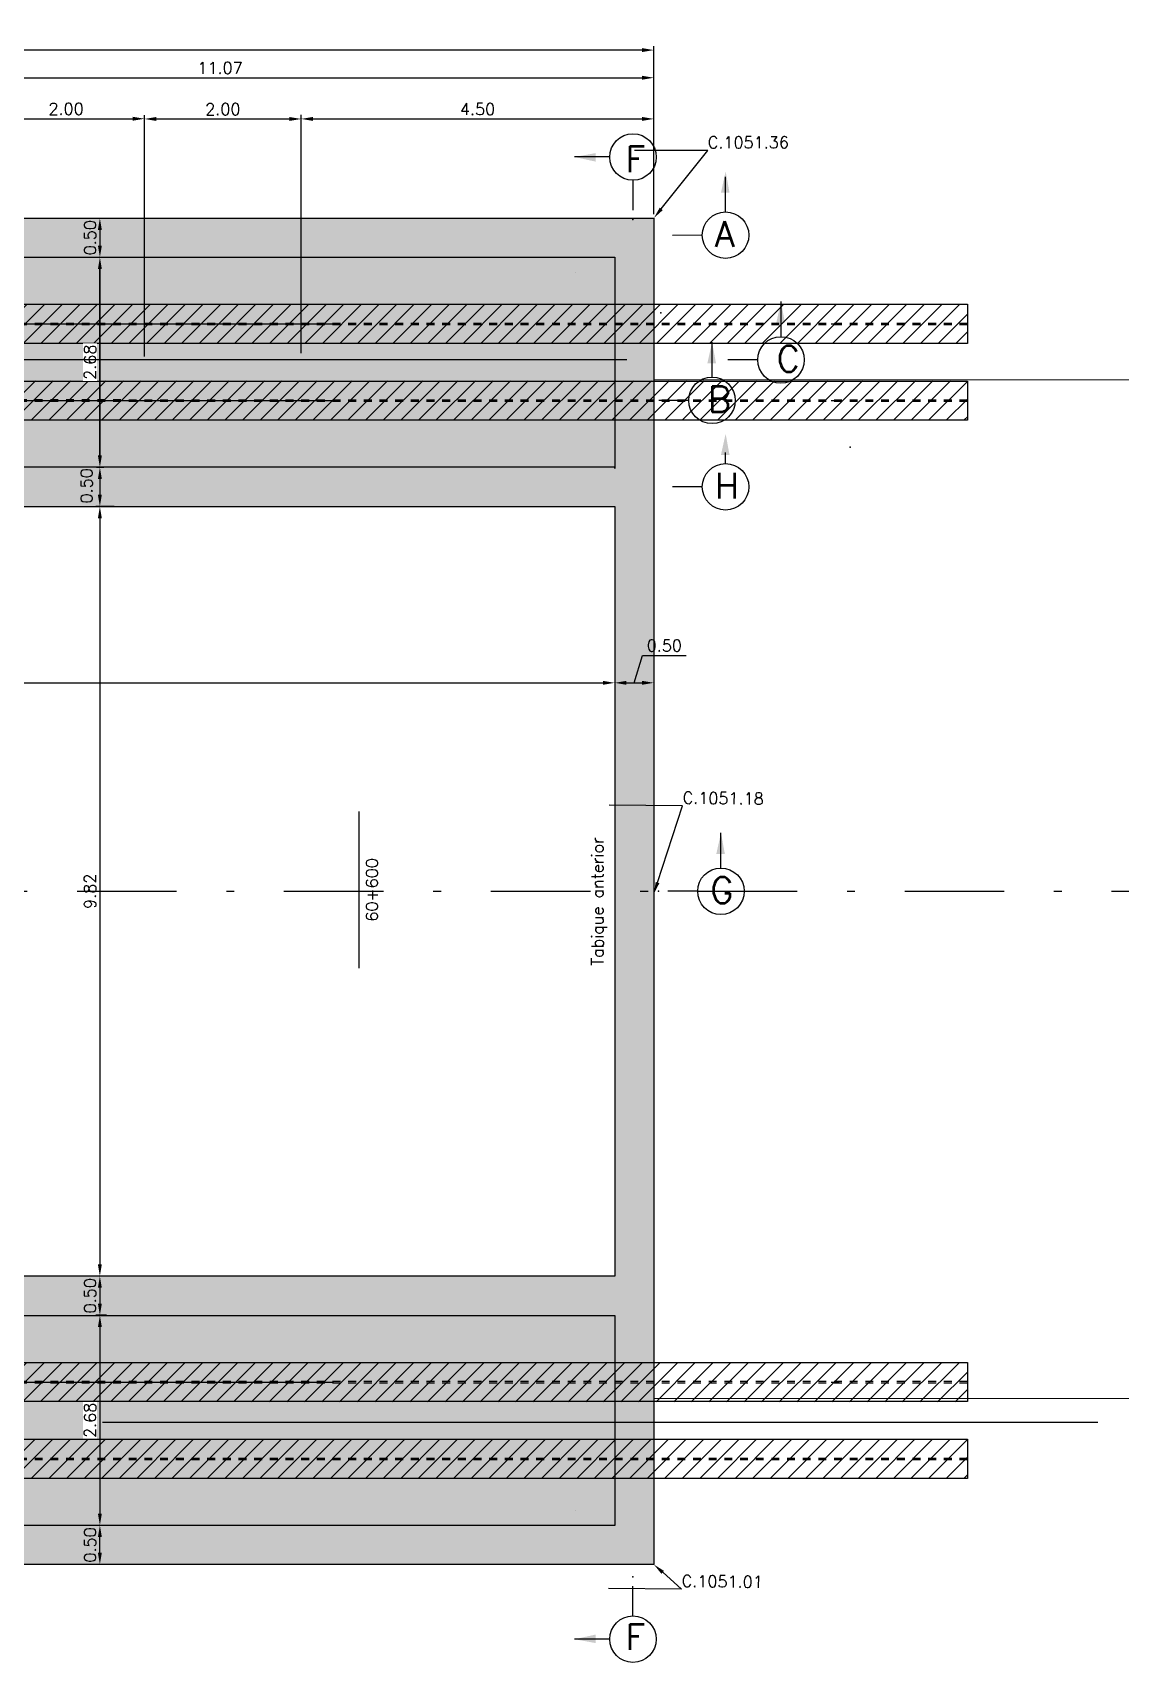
# Model space of a CAD drawing. Header units: metres. Extents: x 1080427 to 1081241, y 976768 to 977288.
# Drawn here: x 1080669.65 to 1080683.53, y 976938.34 to 976959.14 of the extents above; entities that cross this region are included whole.
import ezdxf
from ezdxf import colors
from ezdxf.entities.mleader import LeaderData, LeaderLine
from ezdxf.enums import TextEntityAlignment as Align
from ezdxf.math import Vec2, Vec3

# ---------------------------------------------------------------- set-up
doc = ezdxf.new("R2010")
doc.units = ezdxf.units.M
doc.header["$LTSCALE"] = 25.4
doc.linetypes.add('DASHDOT', pattern=[1, 0.5, -0.25, 0, -0.25])
doc.linetypes.add('HIDDEN', pattern=[0.375, 0.25, -0.125])
for name, color, linetype, lineweight in [('BORDEPUENTE', 4, 'Continuous', 15), ('COTA', 1, 'Continuous', 30), ('EJECONTRAPESO', 41, 'DASHDOT', 30), ('R80', 3, 'Continuous', 30), ('SOLIDOREFCONT', 254, 'Continuous', 5)]:
    doc.layers.add(name, color=color, linetype=linetype, lineweight=lineweight)
for name, color, linetype in [('CIRCULOCONTRAP', 130, 'Continuous'), ('CONTRAPESO', 3, 'Continuous'), ('dgeo_s3e1_nuevSTALBL', 7, 'Continuous'), ('DIMCONTRAPESO', 1, 'Continuous'), ('EJE PUENTE', 41, 'DASHDOT'), ('EJECABLES', 203, 'DASHDOT'), ('PERFIL MET', 37, 'Continuous'), ('R175COTR', 7, 'Continuous')]:
    doc.layers.add(name, color=color, linetype=linetype)
doc.styles.add('romans', font='romans.shx')
doc.dimstyles.new('Copy 75', dxfattribs={"dimtxt": 0.15, "dimasz": 0.15, "dimexe": 0.05, "dimexo": 0.05, "dimgap": 0.05, "dimtad": 1, "dimzin": 0, "dimdsep": 46, "dimtxsty": 'romans', "dimcen": 0.002, "dimclrd": 1, "dimclre": 1, "dimclrt": 3, "dimadec": 4, "dimazin": 0, "dimtfac": 1, "dimtofl": 0, "dimtmove": 1, "dimatfit": 3, "dimfxl": 1, "dimtolj": 1, "dimtzin": 0, "dimarcsym": 1})

# ---------------------------------------------------------------- blocks, each defined once
blk = doc.blocks.new('lbl_tic')
blk.add_line((0, -0.04165), (0, 0.04165))
blk = doc.blocks.new('*D37')
at = {"layer": 'Defpoints', "color": 0, "transparency": 16777216}
for p in [(1080660.573, 976958.914), (1080660.573, 976958.078), (1080677.573, 976956.77)]:
    blk.add_point(p, dxfattribs=at)
at = {"layer": 'DIMCONTRAPESO', "color": 1, "lineweight": -2, "transparency": 16777216}
for p, q in [((1080660.573, 976958.128), (1080660.573, 976958.964)), ((1080677.423, 976958.914), (1080660.723, 976958.914)), ((1080677.573, 976956.82), (1080677.573, 976958.964))]:
    blk.add_line(p, q, dxfattribs=at)
at = {"layer": 'DIMCONTRAPESO', "color": 1, "transparency": 16777216}
for points in [[(1080660.723, 976958.939), (1080660.723, 976958.889), (1080660.573, 976958.914)], [(1080677.423, 976958.939), (1080677.423, 976958.889), (1080677.573, 976958.914)]]:
    blk.add_solid(points, dxfattribs=at)
at = {"layer": 'DIMCONTRAPESO', "color": 3, "transparency": 16777216, "insert": (1080669.073, 976959.039), "char_height": 0.15, "attachment_point": 5, "style": 'romans'}
blk.add_mtext('\\A1;17.00', dxfattribs=at)
blk = doc.blocks.new('*D40')
at = {"layer": 'Defpoints', "color": 0, "transparency": 16777216}
for p in [(1080670.737, 976953.59), (1080670.504, 976953.09), (1080670.737, 976953.09)]:
    blk.add_point(p, dxfattribs=at)
at = {"layer": 'DIMCONTRAPESO', "color": 1, "lineweight": -2, "transparency": 16777216}
for p, q in [((1080670.687, 976953.59), (1080670.454, 976953.59)), ((1080670.504, 976953.44), (1080670.504, 976953.24)), ((1080670.687, 976953.09), (1080670.454, 976953.09))]:
    blk.add_line(p, q, dxfattribs=at)
at = {"layer": 'DIMCONTRAPESO', "color": 1, "transparency": 16777216}
for points in [[(1080670.479, 976953.44), (1080670.529, 976953.44), (1080670.504, 976953.59)], [(1080670.479, 976953.24), (1080670.529, 976953.24), (1080670.504, 976953.09)]]:
    blk.add_solid(points, dxfattribs=at)
at = {"layer": 'DIMCONTRAPESO', "color": 3, "transparency": 16777216, "insert": (1080670.334, 976953.354), "char_height": 0.15, "attachment_point": 5, "rotation": 90, "style": 'romans'}
blk.add_mtext('\\A1;0.50', dxfattribs=at)
blk = doc.blocks.new('*D41')
at = {"layer": 'Defpoints', "color": 0, "transparency": 16777216}
for p in [(1080670.687, 976953.09), (1080670.504, 976943.27), (1080670.637, 976943.27)]:
    blk.add_point(p, dxfattribs=at)
at = {"layer": 'DIMCONTRAPESO', "color": 1, "lineweight": -2, "transparency": 16777216}
for p, q in [((1080670.637, 976953.09), (1080670.454, 976953.09)), ((1080670.504, 976952.94), (1080670.504, 976943.42)), ((1080670.587, 976943.27), (1080670.454, 976943.27))]:
    blk.add_line(p, q, dxfattribs=at)
at = {"layer": 'DIMCONTRAPESO', "color": 1, "transparency": 16777216}
for points in [[(1080670.479, 976952.94), (1080670.529, 976952.94), (1080670.504, 976953.09)], [(1080670.479, 976943.42), (1080670.529, 976943.42), (1080670.504, 976943.27)]]:
    blk.add_solid(points, dxfattribs=at)
at = {"layer": 'DIMCONTRAPESO', "color": 3, "transparency": 16777216, "insert": (1080670.379, 976948.18), "char_height": 0.15, "attachment_point": 5, "rotation": 90, "style": 'romans'}
blk.add_mtext('\\A1;9.82', dxfattribs=at)
blk = doc.blocks.new('*D42')
at = {"layer": 'Defpoints', "color": 0, "transparency": 16777216}
for p in [(1080670.637, 976943.27), (1080670.504, 976942.769), (1080670.637, 976942.769)]:
    blk.add_point(p, dxfattribs=at)
at = {"layer": 'DIMCONTRAPESO', "color": 1, "lineweight": -2, "transparency": 16777216}
for p, q in [((1080670.587, 976943.27), (1080670.454, 976943.27)), ((1080670.504, 976943.12), (1080670.504, 976942.919)), ((1080670.587, 976942.769), (1080670.454, 976942.769))]:
    blk.add_line(p, q, dxfattribs=at)
at = {"layer": 'DIMCONTRAPESO', "color": 1, "transparency": 16777216}
for points in [[(1080670.479, 976943.12), (1080670.529, 976943.12), (1080670.504, 976943.27)], [(1080670.479, 976942.919), (1080670.529, 976942.919), (1080670.504, 976942.769)]]:
    blk.add_solid(points, dxfattribs=at)
at = {"layer": 'DIMCONTRAPESO', "color": 3, "transparency": 16777216, "insert": (1080670.379, 976943.019), "char_height": 0.15, "attachment_point": 5, "rotation": 90, "style": 'romans'}
blk.add_mtext('\\A1;0.50', dxfattribs=at)
blk = doc.blocks.new('*D43')
at = {"layer": 'Defpoints', "color": 0, "transparency": 16777216}
for p in [(1080670.637, 976942.769), (1080670.504, 976940.089), (1080670.637, 976940.089)]:
    blk.add_point(p, dxfattribs=at)
at = {"layer": 'DIMCONTRAPESO', "color": 1, "lineweight": -2, "transparency": 16777216}
for p, q in [((1080670.587, 976942.769), (1080670.454, 976942.769)), ((1080670.504, 976942.619), (1080670.504, 976940.239)), ((1080670.587, 976940.089), (1080670.454, 976940.089))]:
    blk.add_line(p, q, dxfattribs=at)
at = {"layer": 'DIMCONTRAPESO', "color": 1, "transparency": 16777216}
for points in [[(1080670.479, 976942.619), (1080670.529, 976942.619), (1080670.504, 976942.769)], [(1080670.479, 976940.239), (1080670.529, 976940.239), (1080670.504, 976940.089)]]:
    blk.add_solid(points, dxfattribs=at)
at = {"layer": 'DIMCONTRAPESO', "color": 3, "transparency": 16777216, "insert": (1080670.379, 976941.429), "char_height": 0.15, "attachment_point": 5, "rotation": 90, "style": 'romans', "bg_fill": 3, "box_fill_scale": 1.1, "bg_fill_color": 256, "bg_fill_true_color": 13158600, "bg_fill_transparency": 0}
blk.add_mtext('\\A1;2.68', dxfattribs=at)
blk = doc.blocks.new('*D59')
at = {"layer": 'COTA', "color": 1, "lineweight": -2, "transparency": 16777216}
for p, q in [((1080669.965, 976956.27), (1080670.554, 976956.27)), ((1080670.504, 976956.12), (1080670.504, 976953.74)), ((1080670.459, 976953.59), (1080670.554, 976953.59))]:
    blk.add_line(p, q, dxfattribs=at)
at = {"layer": 'COTA', "color": 1, "transparency": 16777216}
for points in [[(1080670.479, 976956.12), (1080670.529, 976956.12), (1080670.504, 976956.27)], [(1080670.479, 976953.74), (1080670.529, 976953.74), (1080670.504, 976953.59)]]:
    blk.add_solid(points, dxfattribs=at)
at = {"layer": 'Defpoints', "color": 0, "transparency": 16777216}
for p in [(1080669.915, 976956.27), (1080670.409, 976953.59), (1080670.504, 976953.59)]:
    blk.add_point(p, dxfattribs=at)
at = {"layer": 'COTA', "color": 3, "transparency": 16777216, "insert": (1080670.379, 976954.93), "char_height": 0.15, "attachment_point": 5, "rotation": 90, "style": 'romans'}
blk.add_mtext('\\A1;2.68', dxfattribs=at)
blk = doc.blocks.new('*D61')
at = {"layer": 'Defpoints', "color": 0, "transparency": 16777216}
for p in [(1080670.504, 976956.27), (1080670.504, 976956.27), (1080670.504, 976953.592)]:
    blk.add_point(p, dxfattribs=at)
at = {"layer": 'DIMCONTRAPESO', "color": 1, "lineweight": -2, "transparency": 16777216}
for p, q in [((1080670.504, 976953.742), (1080670.504, 976956.12)), ((1080670.454, 976953.592), (1080670.454, 976953.592))]:
    blk.add_line(p, q, dxfattribs=at)
at = {"layer": 'DIMCONTRAPESO', "color": 1, "transparency": 16777216}
for points in [[(1080670.479, 976956.12), (1080670.529, 976956.12), (1080670.504, 976956.27)], [(1080670.479, 976953.742), (1080670.529, 976953.742), (1080670.504, 976953.592)]]:
    blk.add_solid(points, dxfattribs=at)
at = {"layer": 'DIMCONTRAPESO', "color": 3, "transparency": 16777216, "insert": (1080670.379, 976954.931), "char_height": 0.15, "attachment_point": 5, "rotation": 90, "style": 'romans', "bg_fill": 3, "box_fill_scale": 1.1, "bg_fill_color": 256, "bg_fill_true_color": 13158600, "bg_fill_transparency": 0}
blk.add_mtext('\\A1;2.68', dxfattribs=at)
blk = doc.blocks.new('*D62')
at = {"layer": 'Defpoints', "color": 0, "transparency": 16777216}
for p in [(1080661.073, 976950.84), (1080677.073, 976950.84), (1080677.073, 976950.84)]:
    blk.add_point(p, dxfattribs=at)
at = {"layer": 'DIMCONTRAPESO', "color": 1, "lineweight": -2, "transparency": 16777216}
blk.add_line((1080661.223, 976950.84), (1080676.923, 976950.84), dxfattribs=at)
at = {"layer": 'DIMCONTRAPESO', "color": 1, "transparency": 16777216}
for points in [[(1080661.223, 976950.865), (1080661.223, 976950.815), (1080661.073, 976950.84)], [(1080676.923, 976950.865), (1080676.923, 976950.815), (1080677.073, 976950.84)]]:
    blk.add_solid(points, dxfattribs=at)
at = {"layer": 'DIMCONTRAPESO', "color": 3, "transparency": 16777216, "insert": (1080669.073, 976950.965), "char_height": 0.15, "attachment_point": 5, "style": 'romans'}
blk.add_mtext('\\A1;16.00', dxfattribs=at)
blk = doc.blocks.new('*D63')
at = {"layer": 'Defpoints', "color": 0, "transparency": 16777216}
for p in [(1080677.073, 976950.84), (1080677.573, 976950.84), (1080677.573, 976950.84)]:
    blk.add_point(p, dxfattribs=at)
at = {"layer": 'DIMCONTRAPESO', "color": 1, "lineweight": -2, "transparency": 16777216}
for p, q in [((1080677.323, 976950.84), (1080677.428, 976951.19)), ((1080677.428, 976951.19), (1080677.985, 976951.19)), ((1080677.223, 976950.84), (1080677.423, 976950.84))]:
    blk.add_line(p, q, dxfattribs=at)
at = {"layer": 'DIMCONTRAPESO', "color": 1, "transparency": 16777216}
for points in [[(1080677.223, 976950.865), (1080677.223, 976950.815), (1080677.073, 976950.84)], [(1080677.423, 976950.865), (1080677.423, 976950.815), (1080677.573, 976950.84)]]:
    blk.add_solid(points, dxfattribs=at)
at = {"layer": 'DIMCONTRAPESO', "color": 3, "transparency": 16777216, "insert": (1080677.707, 976951.315), "char_height": 0.15, "attachment_point": 5, "style": 'romans'}
blk.add_mtext('\\A1;0.50', dxfattribs=at)
blk = doc.blocks.new('*D80')
at = {"layer": 'Defpoints', "color": 0, "transparency": 16777216}
for p in [(1080670.504, 976956.77), (1080670.504, 976956.27), (1080670.504, 976956.27)]:
    blk.add_point(p, dxfattribs=at)
at = {"layer": 'DIMCONTRAPESO', "color": 1, "lineweight": -2, "transparency": 16777216}
blk.add_line((1080670.504, 976956.62), (1080670.504, 976956.42), dxfattribs=at)
at = {"layer": 'DIMCONTRAPESO', "color": 1, "transparency": 16777216}
for points in [[(1080670.479, 976956.62), (1080670.529, 976956.62), (1080670.504, 976956.77)], [(1080670.479, 976956.42), (1080670.529, 976956.42), (1080670.504, 976956.27)]]:
    blk.add_solid(points, dxfattribs=at)
at = {"layer": 'DIMCONTRAPESO', "color": 3, "transparency": 16777216, "insert": (1080670.379, 976956.52), "char_height": 0.15, "attachment_point": 5, "rotation": 90, "style": 'romans'}
blk.add_mtext('\\A1;0.50', dxfattribs=at)
blk = doc.blocks.new('*D81')
at = {"layer": 'Defpoints', "color": 0, "transparency": 16777216}
for p in [(1080670.504, 976940.089), (1080670.504, 976940.089), (1080670.503, 976939.589)]:
    blk.add_point(p, dxfattribs=at)
at = {"layer": 'DIMCONTRAPESO', "color": 1, "lineweight": -2, "transparency": 16777216}
for p, q in [((1080670.504, 976939.739), (1080670.504, 976939.939)), ((1080670.553, 976939.589), (1080670.554, 976939.589))]:
    blk.add_line(p, q, dxfattribs=at)
at = {"layer": 'DIMCONTRAPESO', "color": 1, "transparency": 16777216}
for points in [[(1080670.479, 976939.939), (1080670.529, 976939.939), (1080670.504, 976940.089)], [(1080670.479, 976939.739), (1080670.529, 976939.739), (1080670.504, 976939.589)]]:
    blk.add_solid(points, dxfattribs=at)
at = {"layer": 'DIMCONTRAPESO', "color": 3, "transparency": 16777216, "insert": (1080670.379, 976939.839), "char_height": 0.15, "attachment_point": 5, "rotation": 90, "style": 'romans'}
blk.add_mtext('\\A1;0.50', dxfattribs=at)
blk = doc.blocks.new('*D114')
at = {"layer": 'Defpoints', "color": 0, "transparency": 16777216}
for p in [(1080671.073, 976958.038), (1080671.073, 976958.038), (1080669.073, 976954.953)]:
    blk.add_point(p, dxfattribs=at)
at = {"layer": 'DIMCONTRAPESO', "color": 1, "lineweight": -2, "transparency": 16777216}
for p, q in [((1080669.073, 976955.003), (1080669.073, 976958.088)), ((1080669.223, 976958.038), (1080670.923, 976958.038))]:
    blk.add_line(p, q, dxfattribs=at)
at = {"layer": 'DIMCONTRAPESO', "color": 1, "transparency": 16777216}
for points in [[(1080669.223, 976958.063), (1080669.223, 976958.013), (1080669.073, 976958.038)], [(1080670.923, 976958.063), (1080670.923, 976958.013), (1080671.073, 976958.038)]]:
    blk.add_solid(points, dxfattribs=at)
at = {"layer": 'DIMCONTRAPESO', "color": 3, "transparency": 16777216, "insert": (1080670.073, 976958.163), "char_height": 0.15, "attachment_point": 5, "style": 'romans'}
blk.add_mtext('\\A1;2.00', dxfattribs=at)
blk = doc.blocks.new('*D115')
at = {"layer": 'Defpoints', "color": 0, "transparency": 16777216}
for p in [(1080673.073, 976958.035), (1080673.073, 976958.035), (1080671.073, 976954.953)]:
    blk.add_point(p, dxfattribs=at)
at = {"layer": 'DIMCONTRAPESO', "color": 1, "lineweight": -2, "transparency": 16777216}
for p, q in [((1080671.073, 976955.003), (1080671.073, 976958.085)), ((1080671.223, 976958.035), (1080672.923, 976958.035))]:
    blk.add_line(p, q, dxfattribs=at)
at = {"layer": 'DIMCONTRAPESO', "color": 1, "transparency": 16777216}
for points in [[(1080671.223, 976958.06), (1080671.223, 976958.01), (1080671.073, 976958.035)], [(1080672.923, 976958.06), (1080672.923, 976958.01), (1080673.073, 976958.035)]]:
    blk.add_solid(points, dxfattribs=at)
at = {"layer": 'DIMCONTRAPESO', "color": 3, "transparency": 16777216, "insert": (1080672.073, 976958.16), "char_height": 0.15, "attachment_point": 5, "style": 'romans'}
blk.add_mtext('\\A1;2.00', dxfattribs=at)
blk = doc.blocks.new('*D116')
at = {"layer": 'Defpoints', "color": 0, "transparency": 16777216}
for p in [(1080677.573, 976958.036), (1080677.573, 976957.575), (1080673.073, 976954.998)]:
    blk.add_point(p, dxfattribs=at)
at = {"layer": 'DIMCONTRAPESO', "color": 1, "lineweight": -2, "transparency": 16777216}
for p, q in [((1080673.073, 976955.048), (1080673.073, 976958.086)), ((1080673.223, 976958.036), (1080677.423, 976958.036)), ((1080677.573, 976957.625), (1080677.573, 976958.086))]:
    blk.add_line(p, q, dxfattribs=at)
at = {"layer": 'DIMCONTRAPESO', "color": 1, "transparency": 16777216}
for points in [[(1080673.223, 976958.061), (1080673.223, 976958.011), (1080673.073, 976958.036)], [(1080677.423, 976958.061), (1080677.423, 976958.011), (1080677.573, 976958.036)]]:
    blk.add_solid(points, dxfattribs=at)
at = {"layer": 'DIMCONTRAPESO', "color": 3, "transparency": 16777216, "insert": (1080675.323, 976958.161), "char_height": 0.15, "attachment_point": 5, "style": 'romans'}
blk.add_mtext('\\A1;4.50', dxfattribs=at)
blk = doc.blocks.new('*D217')
at = {"layer": 'Defpoints', "color": 0, "transparency": 16777216}
for p in [(1080666.503, 976958.561), (1080677.573, 976958.561), (1080677.573, 976958.561)]:
    blk.add_point(p, dxfattribs=at)
at = {"layer": 'DIMCONTRAPESO', "color": 1, "lineweight": -2, "transparency": 16777216}
blk.add_line((1080666.653, 976958.561), (1080677.423, 976958.561), dxfattribs=at)
at = {"layer": 'DIMCONTRAPESO', "color": 1, "transparency": 16777216}
for points in [[(1080666.653, 976958.586), (1080666.653, 976958.536), (1080666.503, 976958.561)], [(1080677.423, 976958.586), (1080677.423, 976958.536), (1080677.573, 976958.561)]]:
    blk.add_solid(points, dxfattribs=at)
at = {"layer": 'DIMCONTRAPESO', "color": 3, "transparency": 16777216, "insert": (1080672.038, 976958.686), "char_height": 0.15, "attachment_point": 5, "style": 'romans'}
blk.add_mtext('\\A1;11.07', dxfattribs=at)

msp = doc.modelspace()

# ---------------------------------------------------------------- hatches: boundary and pattern name
at = {"layer": 'PERFIL MET', "linetype": 'HIDDEN', "ltscale": 0.005}
h = msp.add_hatch(dxfattribs=at)
h.set_pattern_fill('ANSI31', color=256, scale=0.05)
h.set_pattern_definition([(45, (0, 1.3157), (-0.112253201513, 0.112253201513), [])])
h.paths.add_polyline_path([(1080661.073263, 976955.670037), (1080681.573263, 976955.670037), (1080681.573263, 976955.170037), (1080661.073263, 976955.170037)])
h = msp.add_hatch(dxfattribs=at)
h.set_pattern_fill('ANSI31', color=256, scale=0.05)
h.set_pattern_definition([(45, (0, 0.00833), (-0.112253201513, 0.112253201513), [])])
h.paths.add_polyline_path([(1080661.073263, 976954.693827), (1080681.573263, 976954.693827), (1080681.573263, 976954.193827), (1080661.073263, 976954.193827)])
at = {"layer": 'SOLIDOREFCONT', "transparency": 33554541}
h = msp.add_hatch(color=251, dxfattribs=at)
h.dxf.hatch_style = 1
h.paths.add_polyline_path([(1080660.570652, 976939.589493), (1080677.57326, 976939.588493), (1080677.57326, 976956.770435), (1080660.573263, 976956.770435)])
h.paths.add_polyline_path([(1080661.113263, 976953.590488), (1080661.113263, 976956.270488), (1080677.073263, 976956.270488), (1080677.073263, 976953.590488)], flags=16)
h.paths.add_polyline_path([(1080661.073263, 976953.093266), (1080677.073263, 976953.095342), (1080677.073263, 976943.269493), (1080661.073263, 976943.267417)], flags=16)
h.paths.add_polyline_path([(1080661.113263, 976942.769493), (1080677.073263, 976942.769493), (1080677.073263, 976940.088993), (1080661.113263, 976940.088993)], flags=16)
at = {"layer": 'SOLIDOREFCONT', "transparency": 33554546}
h = msp.add_hatch(color=252, dxfattribs=at)
h.dxf.hatch_style = 1
h.paths.add_polyline_path([(1080662.213263, 976956.270488), (1080662.213263, 976955.570488), (1080661.073263, 976955.570488), (1080661.073263, 976953.590488), (1080677.073263, 976953.590488), (1080677.073263, 976956.270488)])
h = msp.add_hatch(color=252, dxfattribs=at)
h.dxf.hatch_style = 1
h.paths.add_polyline_path([(1080662.213263, 976940.088993), (1080662.213263, 976940.788993), (1080661.113263, 976940.788993), (1080661.113263, 976942.769493), (1080677.073263, 976942.769493), (1080677.073263, 976940.088993)])

# ---------------------------------------------------------------- linework, layer by layer
for p, q in [((1080677.01237, 976957.55009), (1080676.561318, 976957.55009)), ((1080677.306618, 976957.25278), (1080677.306618, 976956.871597)), ((1080677.306618, 976938.933294), (1080677.306618, 976939.314478)), ((1080677.01237, 976938.635984), (1080676.561318, 976938.635984))]:
    msp.add_line(p, q)
for p in [(1080677.306618, 976956.752944), (1080677.306618, 976939.43313)]:
    msp.add_point(p)
for points in [[(1080676.832173, 976957.490169), (1080676.832173, 976957.599926), (1080676.561318, 976957.55009)], [(1080676.832173, 976938.695906), (1080676.832173, 976938.586148), (1080676.561318, 976938.635984)]]:
    msp.add_solid(points)
at = {"layer": 'BORDEPUENTE'}
for points in [[(1081102.2976, 976954.698372, -0.000046851), (1081098.782513, 976954.698042), (1080677.573263, 976954.705628)], [(1080677.573263, 976941.705628), (1081098.782513, 976941.698042, 0.000038896), (1081101.703317, 976941.69827)]]:
    msp.add_lwpolyline(points, format="xyb", dxfattribs=at)
at = {"layer": 'CIRCULOCONTRAP'}
for centre in [(1080677.306618, 976957.549411), (1080678.487979, 976956.551855), (1080679.194695, 976954.960352), (1080678.315181, 976954.443835), (1080678.487979, 976953.340415), (1080678.428733, 976948.179964), (1080677.306618, 976938.636663)]:
    msp.add_circle(centre, 0.296631, dxfattribs=at)
at = {"layer": 'CONTRAPESO'}
for points in [[(1080660.573263, 976956.770435), (1080677.573263, 976956.770435), (1080677.573263, 976939.588493), (1080660.570608, 976939.589493)], [(1080661.073263, 976943.270342), (1080661.073263, 976953.090342), (1080677.073263, 976953.090342), (1080677.073263, 976943.270342)]]:
    msp.add_lwpolyline(points, close=True, dxfattribs=at)
for points in [[(1080677.073263, 976953.575628), (1080677.073263, 976953.590488), (1080661.113263, 976953.590488), (1080661.113263, 976956.270488), (1080677.073263, 976956.270488), (1080677.073263, 976953.575628)], [(1080677.073263, 976940.088993), (1080677.073263, 976940.088993), (1080661.113263, 976940.088993), (1080661.113263, 976942.768586), (1080677.073263, 976942.768586), (1080677.073263, 976940.088993)]]:
    msp.add_lwpolyline(points, dxfattribs=at)
at = {"layer": 'COTA'}
for points in [[(1080676.573263, 976956.075076), (1080676.573263, 976956.075076)], [(1080676.573263, 976940.281582), (1080676.573263, 976940.281582)]]:
    msp.add_lwpolyline(points, dxfattribs=at)
at = {"layer": 'EJE PUENTE', "ltscale": 0.1}
msp.add_lwpolyline([(1080643.813269, 976948.179964), (1081123.813502, 976948.179964)], dxfattribs=at)
at = {"layer": 'EJECONTRAPESO', "color": 57}
msp.add_lwpolyline([(1080660.785904, 976954.443835), (1080681.727868, 976954.443835)], dxfattribs=at)
at = {"layer": 'PERFIL MET'}
for points in [[(1080661.073263, 976955.670037), (1080681.573263, 976955.670037), (1080681.573263, 976955.170037), (1080661.073263, 976955.170037)], [(1080661.073263, 976954.689917), (1080681.573263, 976954.689917), (1080681.573263, 976954.189917), (1080661.073263, 976954.189917)]]:
    msp.add_lwpolyline(points, close=True, dxfattribs=at)
at = {"layer": 'PERFIL MET', "linetype": 'HIDDEN', "ltscale": 0.005}
for points in [[(1080661.073263, 976955.429562), (1080681.573263, 976955.429562)], [(1080661.073263, 976955.410512), (1080681.573263, 976955.410512)], [(1080661.073263, 976954.453352), (1080681.573263, 976954.453196)], [(1080661.073263, 976954.434302), (1080681.573263, 976954.434302)]]:
    msp.add_lwpolyline(points, dxfattribs=at)
at = {"layer": 'R175COTR'}
for p, q in [((1080678.488659, 976956.846104), (1080678.488659, 976957.297156)), ((1080678.191349, 976956.551855), (1080677.810165, 976956.546842)), ((1080679.195375, 976955.2546), (1080679.195375, 976955.705652)), ((1080678.31586, 976954.738084), (1080678.31586, 976955.189136)), ((1080678.898064, 976954.960352), (1080678.516881, 976954.960352)), ((1080678.01855, 976954.443835), (1080677.637366, 976954.443835)), ((1080678.488659, 976953.634663), (1080678.488659, 976953.779206)), ((1080678.191349, 976953.340415), (1080677.810165, 976953.340415)), ((1080678.429412, 976948.474213), (1080678.429412, 976948.925265)), ((1080678.132102, 976948.179964), (1080677.750919, 976948.179964))]:
    msp.add_line(p, q, dxfattribs=at)
for p in [(1080677.660646, 976955.560739), (1080680.07899, 976953.848368), (1080677.632266, 976948.179964)]:
    msp.add_point(p, dxfattribs=at)
for points in [[(1080678.428737, 976957.093616), (1080678.538494, 976957.093616), (1080678.488659, 976957.364471)], [(1080679.135453, 976955.434797), (1080679.24521, 976955.434797), (1080679.195375, 976955.705652)], [(1080678.255938, 976954.918281), (1080678.365696, 976954.918281), (1080678.31586, 976955.189136)], [(1080678.428737, 976953.747393), (1080678.538494, 976953.747393), (1080678.488659, 976954.018248)], [(1080678.369491, 976948.654409), (1080678.479248, 976948.654409), (1080678.429412, 976948.925265)]]:
    msp.add_solid(points, dxfattribs=at)

# ---------------------------------------------------------------- block references
at = {"layer": 'dgeo_s3e1_nuevSTALBL', "xscale": 24.00960384153662, "yscale": 24.00960384153662, "zscale": 24.00960384153662}
msp.add_blockref('lbl_tic', (1080673.813263, 976948.198042), dxfattribs=at)

# ---------------------------------------------------------------- texts
at = {"layer": 'COTA', "color": 3, "insert": (1080676.77861, 976948.868063), "char_height": 0.15, "width": 3.5164085, "attachment_point": 3, "rotation": 90, "style": 'romans'}
msp.add_mtext('Tabique anterior\\P', dxfattribs=at)
at = {"layer": 'R175COTR', "char_height": 0.33, "width": 0.41500103, "style": 'romans'}
for insert, attachment_point in [((1080677.464065, 976957.686221), 3), ((1080677.464065, 976938.499853), 9)]:
    msp.add_mtext('{\\C0;F}', dxfattribs=dict(at, insert=insert, attachment_point=attachment_point))
at = {"layer": 'R175COTR', "char_height": 0.33, "width": 0.41500103, "attachment_point": 1, "rotation": 359.9999637, "style": 'romans'}
for s, insert in [('{\\C0;A}', (1080678.348876, 976956.731991)), ('{\\C0;C}', (1080679.139825, 976955.140487)), ('{\\C0;B}', (1080678.26031, 976954.623971)), ('{\\C0;H}', (1080678.348876, 976953.52055)), ('{\\C0;G}', (1080678.292546, 976948.3601))]:
    msp.add_mtext(s, dxfattribs=dict(at, insert=insert))
at = {"layer": 'R80', "style": 'romans'}
msp.add_text('60+600', height=0.15, rotation=90, dxfattribs=at).set_placement((1080674.096057, 976948.198042), align=Align.BOTTOM_CENTER)

# ---------------------------------------------------------------- dimensions: what is measured, and where the dimension line sits
at = {"layer": 'COTA'}
dim = msp.add_linear_dim(base=(1080670.503637, 976953.590488), p1=(1080669.914718, 976956.270488), p2=(1080670.408578, 976953.590488), angle=90, dimstyle='Copy 75', dxfattribs=at)
dim.commit()
dim.dimension.update_dxf_attribs({"geometry": '*D59', "text_midpoint": (1080670.378637, 976954.930488)})
at = {"layer": 'DIMCONTRAPESO'}
for base, p1, p2, picture, middle in [((1080660.573263, 976958.913876), (1080677.573263, 976956.770435), (1080660.573263, 976958.077619), '*D37', (1080669.073263, 976959.038876)), ((1080673.073263, 976958.034951), (1080671.073263, 976954.953352), (1080673.073263, 976958.034951), '*D115', (1080672.073263, 976958.159951)), ((1080677.573263, 976958.036177), (1080673.073263, 976954.997888), (1080677.573263, 976957.575435), '*D116', (1080675.323263, 976958.161177)), ((1080677.573263, 976950.839683), (1080677.073263, 976950.839683), (1080677.573263, 976950.839683), '*D63', (1080677.478263, 976951.314683)), ((1080677.073263, 976950.839683), (1080661.073263, 976950.839683), (1080677.073263, 976950.839683), '*D62', (1080669.073263, 976950.964683))]:
    dim = msp.add_linear_dim(base=base, p1=p1, p2=p2, dimstyle='Copy 75', dxfattribs=at)
    dim.commit()
    dim.dimension.update_dxf_attribs({"geometry": picture, "text_midpoint": middle})
at = {"layer": 'DIMCONTRAPESO', "color": 2}
dim = msp.add_linear_dim(base=(1080677.573263, 976958.561307), p1=(1080666.503263, 976958.561307), p2=(1080677.573263, 976958.561307), dimstyle='Copy 75', dxfattribs=at)
dim.commit()
dim.dimension.update_dxf_attribs({"geometry": '*D217', "text_midpoint": (1080672.038263, 976958.686307)})
at = {"layer": 'DIMCONTRAPESO'}
for base, p1, p2, picture, middle in [((1080670.503637, 976956.270488), (1080670.503637, 976956.770435), (1080670.503637, 976956.270488), '*D80', (1080670.503637, 976956.520462)), ((1080670.503637, 976953.090342), (1080670.736964, 976953.590488), (1080670.736964, 976953.090342), '*D40', (1080670.458578, 976953.353932)), ((1080670.503637, 976942.768586), (1080670.636964, 976943.270342), (1080670.636964, 976942.768586), '*D42', (1080670.503637, 976943.019493))]:
    dim = msp.add_linear_dim(base=base, p1=p1, p2=p2, angle=90, dimstyle='Copy 75', dxfattribs=at)
    dim.commit()
    dim.dimension.update_dxf_attribs({"geometry": picture, "text_midpoint": middle, "dimtype": 160})
dim = msp.add_linear_dim(base=(1080670.503637, 976943.270342), p1=(1080670.686964, 976953.090342), p2=(1080670.636964, 976943.270342), angle=90, dimstyle='Copy 75', dxfattribs=at)
dim.commit()
dim.dimension.update_dxf_attribs({"geometry": '*D41', "text_midpoint": (1080670.378637, 976948.180342)})

# ---------------------------------------------------------------- leaders
at = {"layer": 'COTA'}
ml = msp.add_multileader_mtext('Standard', dxfattribs=at)
ml.set_content('C.1051.36', color=3, style='romans')
ml.set_leader_properties(color=256)
ml.build(insert=Vec2(0, 0))
ml.multileader.update_dxf_attribs({"text_left_attachment_type": 6, "text_right_attachment_type": 6, "dogleg_length": 0, "arrow_head_size": 0.15})
ctx = ml.context
ctx.base_point, ctx.char_height, ctx.arrow_head_size, ctx.landing_gap_size, ctx.plane_origin = Vec3(1080678.261228, 976957.631798), 0.15, 0.15, 0, Vec3(1080675.280481, 976965.090262)
ctx.left_attachment, ctx.right_attachment = 6, 6
notes = []
notes.append((ctx, [(0, (1, 1, 0), (1080678.261228, 976957.631798), (1, 0), 0, [(0, [(1080677.573263, 976956.770435)], 0, [])])]))
ctx.mtext.insert, ctx.mtext.width, ctx.mtext.defined_height, ctx.mtext.flow_direction = Vec3(1080678.261228, 976957.811798), 3.57253977, 1.208357, 5
ml = msp.add_multileader_mtext('Standard', dxfattribs=at)
ml.set_content('C.1051.18', color=3, style='romans')
ml.set_leader_properties(color=256)
ml.build(insert=Vec2(0, 0))
ml.multileader.update_dxf_attribs({"text_left_attachment_type": 6, "text_right_attachment_type": 6, "dogleg_length": 0, "arrow_head_size": 0.15})
ctx = ml.context
ctx.base_point, ctx.char_height, ctx.arrow_head_size, ctx.landing_gap_size, ctx.plane_origin, ctx.plane_x_axis, ctx.plane_y_axis = Vec3(1080677.939274, 976949.268931), 0.15, 0.15, 0, Vec3(1080675.280481, 976956.468394), Vec3(0.999935266, -0.01137822), Vec3(0.01137822, 0.999935266)
ctx.left_attachment, ctx.right_attachment = 6, 6
notes.append((ctx, [(0, (1, 1, 0), (1080677.939274, 976949.268931), (0.999935266, -0.01137822), 0, [(0, [(1080677.573263, 976948.148567)], 0, [])])]))
ctx.mtext.insert, ctx.mtext.text_direction, ctx.mtext.rotation, ctx.mtext.width, ctx.mtext.defined_height, ctx.mtext.flow_direction = Vec3(1080677.941322, 976949.448919), Vec3(0.999935266, -0.01137822), 6.271806842, 3.57253977, 1.208357, 5
ml = msp.add_multileader_mtext('Standard', dxfattribs=at)
ml.set_content('C.1051.01', color=3, style='romans')
ml.set_leader_properties(color=256)
ml.build(insert=Vec2(0, 0))
ml.multileader.update_dxf_attribs({"text_left_attachment_type": 6, "text_right_attachment_type": 6, "dogleg_length": 0, "arrow_head_size": 0.15})
ctx = ml.context
ctx.base_point, ctx.char_height, ctx.arrow_head_size, ctx.landing_gap_size, ctx.plane_origin, ctx.plane_x_axis, ctx.plane_y_axis = Vec3(1080677.927037, 976939.274079), 0.15, 0.15, 0, Vec3(1080675.280481, 976947.908971), Vec3(0.999935266, -0.01137822), Vec3(0.01137822, 0.999935266)
ctx.left_attachment, ctx.right_attachment = 6, 6
notes.append((ctx, [(0, (1, 1, 0), (1080677.927037, 976939.274079), (0.999935266, -0.01137822), 0, [(0, [(1080677.573263, 976939.589145)], 0, [])])]))
ctx.mtext.insert, ctx.mtext.text_direction, ctx.mtext.rotation, ctx.mtext.width, ctx.mtext.defined_height, ctx.mtext.flow_direction = Vec3(1080677.929085, 976939.454068), Vec3(0.999935266, -0.01137822), 6.271806842, 3.57253977, 1.208357, 5
for ctx, leaders in notes:
    for number, flags, end, landing, length, lines in leaders:
        leader = LeaderData()
        leader.index, (leader.has_last_leader_line, leader.has_dogleg_vector, leader.attachment_direction) = number, flags
        leader.last_leader_point, leader.dogleg_vector, leader.dogleg_length = Vec3(end), Vec3(landing), length
        for number, points, colour, breaks in lines:
            line = LeaderLine()
            line.index, line.vertices, line.color, line.breaks = number, Vec3.list(points), colors.encode_raw_color(colour), breaks
            leader.lines.append(line)
        ctx.leaders.append(leader)

# ---------------------------------------------------------------- next in the draw order: dimensions: what is measured, and where the dimension line sits
at = {"layer": 'DIMCONTRAPESO'}
for base, p1, p2, picture, middle in [((1080670.503637, 976956.270488), (1080670.503637, 976953.591914), (1080670.503637, 976956.270488), '*D61', (1080670.378637, 976954.931201)), ((1080670.503637, 976940.088993), (1080670.636964, 976942.768586), (1080670.636964, 976940.088993), '*D43', (1080670.378637, 976941.42879))]:
    dim = msp.add_linear_dim(base=base, p1=p1, p2=p2, angle=90, dimstyle='Copy 75', override={"dimtfill": 1}, dxfattribs=at)
    dim.commit()
    dim.dimension.update_dxf_attribs({"geometry": picture, "text_midpoint": middle})

# ---------------------------------------------------------------- next in the draw order: hatches: boundary and pattern name
at = {"layer": 'PERFIL MET', "linetype": 'HIDDEN', "ltscale": 0.005}
h = msp.add_hatch(dxfattribs=at)
h.set_pattern_fill('ANSI31', color=256, scale=0.05)
h.set_pattern_definition([(45, (0, -12.18198), (-0.112253201513, 0.112253201513), [])])
h.paths.add_polyline_path([(1080661.073263, 976942.171648), (1080681.573263, 976942.163525), (1080681.573263, 976941.663525), (1080661.073263, 976941.671648)])
h = msp.add_hatch(dxfattribs=at)
h.set_pattern_fill('ANSI31', color=256, scale=0.05)
h.set_pattern_definition([(45, (0, -13.49316), (-0.112253201513, 0.112253201513), [])])
h.paths.add_polyline_path([(1080661.073263, 976941.187575), (1080681.573263, 976941.187575), (1080681.573263, 976940.687575), (1080661.073263, 976940.687575)])

# ---------------------------------------------------------------- next in the draw order: linework, layer by layer
at = {"layer": 'EJECABLES'}
for points in [[(1080677.229485, 976954.960352), (1080660.186343, 976954.960352)], [(1080683.23867, 976941.399769), (1080659.912206, 976941.399769)]]:
    msp.add_lwpolyline(points, dxfattribs=at)
at = {"layer": 'EJECONTRAPESO', "color": 57}
for points in [[(1080660.785904, 976955.420046), (1080681.727868, 976955.420046)], [(1080660.785904, 976941.917587), (1080681.727868, 976941.917587)]]:
    msp.add_lwpolyline(points, dxfattribs=at)
at = {"layer": 'PERFIL MET'}
for points in [[(1080661.073263, 976942.167587), (1080681.573263, 976942.167587), (1080681.573263, 976941.667587), (1080661.073263, 976941.667587)], [(1080661.073263, 976941.187575), (1080681.573263, 976941.187575), (1080681.573263, 976940.687575), (1080661.073263, 976940.687575)]]:
    msp.add_lwpolyline(points, close=True, dxfattribs=at)
at = {"layer": 'PERFIL MET', "linetype": 'HIDDEN', "ltscale": 0.005}
for points in [[(1080661.073263, 976941.927112), (1080681.573263, 976941.927112)], [(1080661.073263, 976941.908062), (1080681.573263, 976941.908062)], [(1080661.073263, 976940.9471), (1080681.573263, 976940.9471)], [(1080661.073263, 976940.92805), (1080681.573263, 976940.92805)]]:
    msp.add_lwpolyline(points, dxfattribs=at)

# ---------------------------------------------------------------- next in the draw order: dimensions: what is measured, and where the dimension line sits
at = {"layer": 'DIMCONTRAPESO'}
dim = msp.add_linear_dim(base=(1080671.073263, 976958.038356), p1=(1080669.073263, 976954.953352), p2=(1080671.073263, 976958.038356), dimstyle='Copy 75', dxfattribs=at)
dim.commit()
dim.dimension.update_dxf_attribs({"geometry": '*D114', "text_midpoint": (1080670.073263, 976958.163356)})
dim = msp.add_linear_dim(base=(1080670.503637, 976940.088993), p1=(1080670.503361, 976939.588993), p2=(1080670.503637, 976940.088993), angle=90, dimstyle='Copy 75', dxfattribs=at)
dim.commit()
dim.dimension.update_dxf_attribs({"geometry": '*D81', "text_midpoint": (1080670.503637, 976939.838993), "dimtype": 160})

doc.saveas('drawing.dxf')
